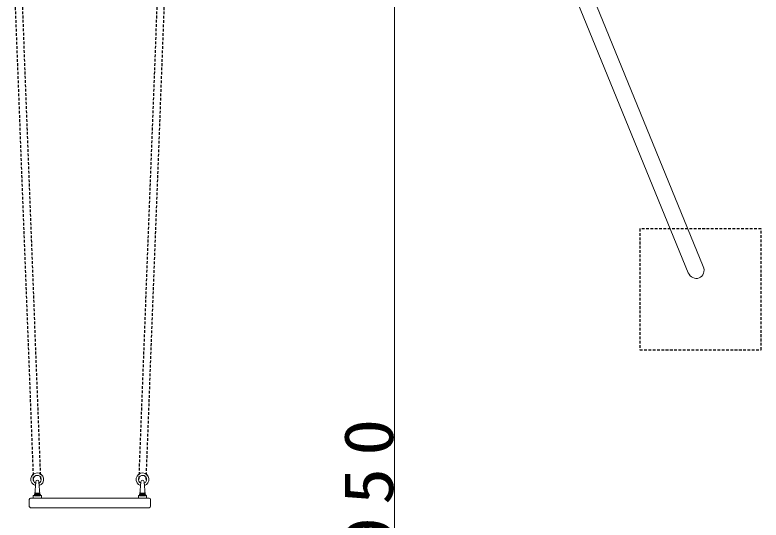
# Model space of a CAD drawing. Units: millimetres, scale not verified. Extents: x -35408 to 0, y -49934 to 13350.
# Drawn here: x -2169 to -785, y 5709 to 6647 of the extents above; entities that cross this region are included whole.
import ezdxf

# ---------------------------------------------------------------- set-up
doc = ezdxf.new("R2010")
doc.units = ezdxf.units.MM
doc.linetypes.add('USER4', pattern=[8, 5, -3])
doc.layers.add('線', color=2, linetype='Continuous', lineweight=25)
doc.layers.add('補助', color=2, linetype='Continuous', lineweight=25)
doc.styles.add('ＭＳ ゴシック', font='')
doc.styles.get('ＭＳ ゴシック').set_extended_font_data('MS Gothic')

msp = doc.modelspace()

# ---------------------------------------------------------------- linework, layer by layer
at = {"layer": '線', "color": 4, "linetype": 'USER4'}
for p, q in [((-2134.407, 5784.518), (-2169.12, 6690.996)), ((-2121.167, 5785.025), (-2155.88, 6691.504)), ((-1938.833, 5785.025), (-1904.12, 6691.504)), ((-1925.593, 5784.518), (-1890.88, 6690.996))]:
    msp.add_line(p, q, dxfattribs=at)
at = {"layer": '線', "color": 7, "lineweight": 13}
for p, q in [((-892.144, 6179.838), (-1096.843, 6680.215)), ((-920.142, 6168.384), (-1124.712, 6668.447)), ((-2132.356, 5756.619), (-2130.491, 5780.509)), ((-2122.644, 5756.619), (-2124.509, 5780.509)), ((-1937.356, 5756.619), (-1935.491, 5780.509)), ((-1927.644, 5756.619), (-1929.509, 5780.509)), ((-2142.5, 5747.275), (-2142.5, 5734.775)), ((-2140, 5749.775), (-1920, 5749.775)), ((-2135, 5750.375), (-2135, 5754.175)), ((-2134.4, 5754.775), (-2120.6, 5754.775)), ((-2134.4, 5749.775), (-2120.6, 5749.775)), ((-2120, 5750.375), (-2120, 5754.175)), ((-1940, 5750.375), (-1940, 5754.175)), ((-1939.4, 5754.775), (-1925.6, 5754.775)), ((-1939.4, 5749.775), (-1925.6, 5749.775)), ((-1925, 5750.375), (-1925, 5754.175)), ((-1917.5, 5747.275), (-1917.5, 5734.775)), ((-2140, 5732.275), (-1920, 5732.275))]:
    msp.add_line(p, q, dxfattribs=at)
at = {"layer": '線'}
for p, q in [((-2130, 5759.175), (-2125, 5759.175)), ((-1935, 5759.175), (-1930, 5759.175)), ((-2132.875, 5756.275), (-2122.125, 5756.275)), ((-2132.875, 5756.275), (-2132.875, 5754.775)), ((-2132.875, 5754.775), (-2122.125, 5754.775)), ((-2132.75, 5756.775), (-2132.75, 5756.275)), ((-2132.75, 5756.775), (-2122.25, 5756.775)), ((-2132.75, 5756.275), (-2122.25, 5756.275)), ((-2122.694, 5754.775), (-2123.096, 5756.275)), ((-2122.125, 5754.775), (-2122.527, 5756.275)), ((-2122.25, 5756.775), (-2122.25, 5756.275)), ((-2122.125, 5756.275), (-2122.125, 5754.775)), ((-1937.875, 5756.275), (-1927.125, 5756.275)), ((-1937.875, 5756.275), (-1937.875, 5754.775)), ((-1937.875, 5754.775), (-1927.125, 5754.775)), ((-1937.75, 5756.775), (-1937.75, 5756.275)), ((-1937.75, 5756.775), (-1927.25, 5756.775)), ((-1937.75, 5756.275), (-1927.25, 5756.275)), ((-1927.694, 5754.775), (-1928.096, 5756.275)), ((-1927.125, 5754.775), (-1927.527, 5756.275)), ((-1927.25, 5756.775), (-1927.25, 5756.275)), ((-1927.125, 5756.275), (-1927.125, 5754.775))]:
    msp.add_line(p, q, dxfattribs=at)
at = {"layer": '線', "color": 4, "linetype": 'USER4'}
msp.add_lwpolyline([(-1010, 6025), (-785, 6025), (-785, 6250), (-1010, 6250)], close=True, dxfattribs=at)
at = {"layer": '線', "color": 7, "lineweight": 13}
for centre, radius, start, end in [((-2127.668, 5784.772), 12, 92.13729, 253.59569), ((-2127.668, 5784.772), 7.5, 92.13729, 246.20496), ((-2127.668, 5784.772), 12, 288.04255, 92.13729), ((-2127.668, 5784.772), 7.5, 296.52804, 92.13729), ((-1932.332, 5784.772), 12, 87.86271, 251.95745), ((-1932.332, 5784.772), 7.5, 87.86271, 243.47196), ((-1932.332, 5784.772), 7.5, 293.79504, 87.86271), ((-1932.332, 5784.772), 12, 286.40431, 87.86271), ((-2127.5, 5780.275), 3, 4.46422, 175.53578), ((-1932.5, 5780.275), 3, 4.46422, 175.53578), ((-2140, 5747.275), 2.5, 90, 180), ((-2134.4, 5754.175), 0.6, 90, 180), ((-2134.4, 5750.375), 0.6, 180, 270), ((-2134.35, 5756.775), 2, 270, 355.53578), ((-2120.65, 5756.775), 2, 184.46422, 270), ((-2120.6, 5754.175), 0.6, 0, 90), ((-2120.6, 5750.375), 0.6, 270, 0), ((-1939.4, 5754.175), 0.6, 90, 180), ((-1939.4, 5750.375), 0.6, 180, 270), ((-1939.35, 5756.775), 2, 270, 355.53578), ((-1925.65, 5756.775), 2, 184.46422, 270), ((-1925.6, 5754.175), 0.6, 0, 90), ((-1925.6, 5750.375), 0.6, 270, 0), ((-1920, 5747.275), 2.5, 0, 90), ((-2140, 5734.775), 2.5, 180, 270), ((-1920, 5734.775), 2.5, 270, 0)]:
    msp.add_arc(centre, radius, start, end, dxfattribs=at)
at = {"layer": '線'}
for centre, start, end in [((-2127.5, 5753.535), 113.90552, 148.31866), ((-2127.5, 5753.535), 31.68134, 66.09448), ((-1932.5, 5753.535), 113.90552, 148.31866), ((-1932.5, 5753.535), 31.68134, 66.09448)]:
    msp.add_arc(centre, 6.169, start, end, dxfattribs=at)
at = {"layer": '線', "color": 7, "lineweight": 13}
msp.add_ellipse((-906.143, 6174.111), major_axis=(-6.281, 15.353), ratio=0.911831, start_param=1.57079633, end_param=4.71238898, dxfattribs=at)
at = {"layer": '補助', "lineweight": 13}
msp.add_line((-1465, 6725), (-1465, 4750), dxfattribs=at)

# ---------------------------------------------------------------- texts
at = {"layer": '補助', "insert": (-1466, 5737.5), "char_height": 91.64, "attachment_point": 8, "rotation": 90, "style": 'ＭＳ ゴシック'}
msp.add_mtext('\\T1.33;\\W1.1;3950', dxfattribs=at)

doc.saveas('drawing.dxf')
